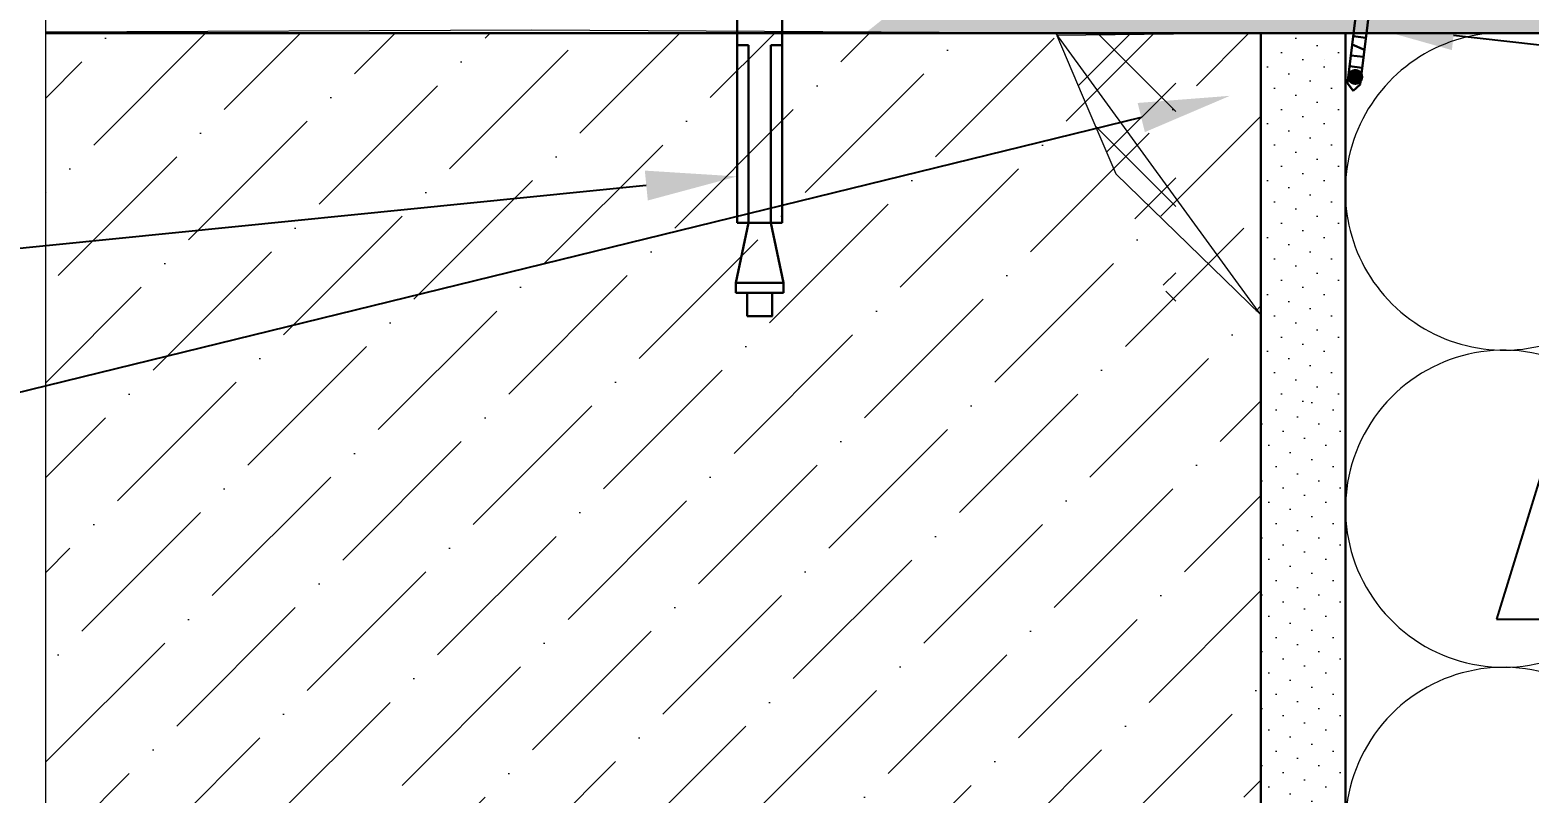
# Model space of a CAD drawing. Header units: millimetres. Extents: x 215300 to 349394, y -116838 to -1602.
# Drawn here: x 234599 to 238703, y -95142 to -93053 of the extents above; entities that cross this region are included whole.
import ezdxf
from ezdxf import colors
from ezdxf.entities.mleader import LeaderData, LeaderLine
from ezdxf.math import Vec2, Vec3

# ---------------------------------------------------------------- set-up
doc = ezdxf.new("R2010")
doc.units = ezdxf.units.MM
for name, color, linetype, lineweight in [('АР_Стены фасадные', 7, 'Continuous', 30), ('АР_Тонкие', 250, 'Continuous', 5), ('АР_Утеплитель', 250, 'Continuous', 13), ('АР_Штриховка', 253, 'Continuous', 13)]:
    doc.layers.add(name, color=color, linetype=linetype, lineweight=lineweight)
doc.styles.add('Архитект', font='isocpeur.ttf', dxfattribs={"width": 0.8, "oblique": 8})
pattern_1 = [(44.99999999999999, (137335.363902069, -123692.1088030056), (-19.47587551562428, 58.42762654687287), [0, -55.08609458657197])]

# ---------------------------------------------------------------- blocks, each defined once
blk = doc.blocks.new('утеплитель')
at = {"layer": 'АР_Утеплитель'}
for p, q in [((-25.97458900007587, 14.5620322346191), (-10.60166635225869, 8.162384554609844)), ((-10.58586496633802, 6.838497686065239), (-25.50526861798312, 0.6238394471720312))]:
    blk.add_line(p, q, dxfattribs=at)
for centre, radius, start, end in [((-28.49999999999955, 7.500000000094474), 7.5, 70.32274650999634, 293.5342702555363), ((-7.521493449437685, 15.02430771533432), 7.52153272777299, 245.825691724005, 359.8148340281726), ((-7.499999495507836, 0.002750887365209564), 7.5, 359.9789847687933, 114.2958742601428)]:
    blk.add_arc(centre, radius, start, end, dxfattribs=at)

msp = doc.modelspace()

# ---------------------------------------------------------------- hatches: boundary and pattern name
at = {"layer": 'АР_Штриховка'}
h = msp.add_hatch(dxfattribs=at)
h.set_pattern_fill('DOTS', color=0, scale=34.69990210177763, angle=44.99999999999999, style=0)
h.set_pattern_definition(pattern_1)
edge = h.paths.add_edge_path()
edge.add_line((240426.9936337189, -96004.12638721192), (240426.9936337143, -93052.66364354614))
edge.add_arc((238171.7014508621, -133991.7823912767), 41001.19250303363, 86.84682406783273, 91.70317583832004)
edge.add_line((236953.0784200973, -93008.70363211431), (236891.3702605999, -93057.7770821038))
edge.add_arc((238974.9708065825, 197473.7558901579), 290539.0043392584, 269.5890997799831, 270.2578347142658)
edge.add_line((240282.4107082948, -93062.30666206816), (240282.4107082948, -95928.54428276268))
edge.add_line((240282.4107082948, -95928.54428276268), (240282.4107082948, -96202.48315662084))
edge.add_line((240282.4107082948, -96202.48315662084), (240241.4341910644, -96202.48315662084))
edge.add_arc((236480.8679158775, -96695.20740691938), 3792.708253597385, 5.791551844284697, 7.464597599853619, ccw=False)
edge.add_line((240254.2166640653, -96312.48672358115), (240263.5173297822, -96312.48672358115))
edge.add_arc((236480.8679158678, -96695.20740703805), 3801.96156084358, 0.8504028670449202, 5.777408197796092, ccw=False)
edge.add_line((240282.4107082948, -96638.77951075925), (240282.4107082948, -96864.49109564896))
edge.add_arc((236480.8679158628, -96808.06319936768), 3801.961560848652, 354.2225918022065, 359.1495971329187, ccw=False)
edge.add_line((240263.5173297822, -97190.78388282491), (240254.2166640653, -97190.7838828249))
edge.add_arc((236480.8679158771, -96808.06319948669), 3792.70825359776, 352.5354024001472, 354.20844815571604, ccw=False)
edge.add_line((240241.4341910644, -97300.78744978522), (240282.4107082948, -97300.78744978522))
edge.add_line((240282.4107082948, -97300.78744978522), (240282.4107082948, -97397.93739581194))
edge.add_arc((239847.4188977184, -97399.34318806813), 434.9940821671715, -0.18516597503730736, 0.18516597503537469, ccw=False)
edge.add_line((240282.4107082948, -97400.74898032434), (240282.4107082949, -98268.87699560223))
edge.add_line((240282.4107082949, -98268.87699560223), (240426.9936337189, -98268.87699560223))
edge.add_line((240426.9936337189, -98268.87699560223), (240426.9936337189, -96004.12638721192))
edge = h.paths.add_edge_path()
edge.add_line((240571.576559143, -96109.47319068712), (240571.576559143, -93098.94294825068))
edge.add_line((240571.576559143, -93098.94294825068), (240282.4107082948, -92979.66926398086))
edge.add_arc((233177.3993309254, -249155.930221504), 156337.7934900737, 87.39520803787208, 88.61595178028902)
edge.add_line((236953.5588238828, -92863.7477783995), (236952.5980163118, -93004.90892252221))
edge.add_arc((237998.9347505189, -143292.3966233784), 50298.3721389183, 87.23307916327212, 91.19198695773122, ccw=False)
edge.add_line((240426.9936337143, -93052.6636435461), (240426.9936337189, -96004.12638721196))
edge.add_line((240426.9936337189, -96004.12638721196), (240426.9936337189, -98268.87699560223))
edge.add_line((240426.9936337189, -98268.87699560223), (240571.576559143, -98268.87699560223))
edge.add_line((240571.576559143, -98268.87699560223), (240571.576559143, -96109.47319068712))
h = msp.add_hatch(dxfattribs=at)
h.set_pattern_fill('ANSI36', color=256, scale=57.83317016962933, angle=2.571095121417787e-44, style=0)
h.set_pattern_definition([(44.99999999999999, (137102.2097531929, -124302.7051454717), (97.37937757812152, 357.0577177864454), [459.0507882214334, -91.81015764428663, 0, -91.81015764428663])])
h.paths.add_polyline_path([(237969.0839015097, -93062.3066620683), (234642.7666680198, -93062.3066620683), (234642.7666680198, -95863.19007580882), (234350.3510351542, -95863.19007580882), (234935.1823008833, -96096.32250738013), (234642.7666680198, -96096.32250738013), (234642.7666680198, -98268.87699560224), (237969.0839015097, -98268.87699560224), (237969.0839015097, -96821.08110355184), (236262.9980662914, -96821.08110355184), (236193.5522659539, -96751.63530320357), (236262.9980662914, -96682.18950285311), (237969.0839015097, -96682.18950285311)])
at = {"layer": 'АР_Штриховка', "linetype": 'Continuous', "lineweight": 18}
h = msp.add_hatch(dxfattribs=at)
h.set_pattern_fill('ANSI37', color=251, scale=57.83317016962933)
h.set_pattern_definition([(45, (-609243.9671883186, -173348.4775981524), (-129.8391701041619, 129.839170104162), []), (135, (-609243.9671883186, -173348.4775981524), (-129.839170104162, -129.8391701041619), [])])
edge = h.paths.add_edge_path()
edge.add_line((237410.7318883895, -93068.70451264444), (237495.499061628, -93267.89275331936))
edge.add_line((237735.9297526336, -93062.3066620683), (237410.73188839, -93068.70451264443))
edge.add_line((237735.9297526336, -93832.86341962847), (237735.9297526336, -93062.3066620683))
edge.add_line((237571.96947582, -93447.58504084838), (237735.9297526336, -93832.86341962847))
edge.add_line((237571.96947582, -93447.58504084838), (237571.96947582, -93447.58504084838))
edge.add_line((237495.4990616285, -93267.89275331936), (237571.96947582, -93447.58504084838))
at = {"layer": 'АР_Штриховка'}
h = msp.add_hatch(dxfattribs=at)
h.set_pattern_fill('DOTS', color=0, scale=34.69990210177763, angle=44.99999999999999, style=0)
h.set_pattern_definition(pattern_1)
h.paths.add_polyline_path([(237969.0839015097, -94069.68376249459), (238200.4165821882, -94069.68376249459), (238200.4165821882, -93062.3066620683), (237969.0839015097, -93062.3066620683)])
h = msp.add_hatch(dxfattribs=at)
h.set_pattern_fill('DOTS', color=0, scale=34.69990210177763, angle=44.99999999999999, style=0)
h.set_pattern_definition([(44.99999999999999, (219099.5103409681, -33464.39417336124), (-19.47587551562428, 58.42762654687287), [0, -55.08609458657197])])
h.paths.add_polyline_path([(238200.4165821882, -95734.49821443448), (238200.4165821882, -94069.68376249459), (237969.0839015097, -94069.68376249459), (237969.0839015097, -95734.49821443448)])

# ---------------------------------------------------------------- linework, layer by layer
at = {"layer": 'АР_Стены фасадные', "ltscale": 100}
for p, q in [((236535.4498346569, -91883.98417702029), (236535.4498346569, -93581.21178346846)), ((236658.2161117242, -91883.98417702029), (236658.2161117242, -93581.21178346846)), ((238277.4485590002, -92617.35185574816), (238205.8932392737, -93198.62900242837)), ((238312.3170960064, -92621.25404753847), (238240.7617762804, -93202.53119421867)), ((236535.4498346569, -93094.77338047313), (236566.1508314325, -93094.77338047313)), ((236566.1508314325, -93094.77338047313), (236566.1508314325, -93581.21178346846)), ((236658.2161117242, -93094.77338047313), (236627.5151149486, -93094.77338047313)), ((236627.5151149486, -93094.77338047313), (236627.5151149486, -93581.21178346846)), ((238218.8573824425, -93093.31523709028), (238252.4440036103, -93107.63102753466)), ((238218.8573824425, -93093.31523709028), (238252.4440036103, -93107.63102753466)), ((238218.8573824425, -93093.31523709028), (238252.4440036103, -93107.63102753466)), ((238221.6593643932, -93070.5534343381), (238256.4805930626, -93074.83993375569)), ((238221.6593643932, -93070.5534343381), (238256.4805930626, -93074.83993375569)), ((238221.6593643932, -93070.5534343381), (238256.4805930626, -93074.83993375569)), ((238215.1942784729, -93123.07233455815), (238250.0155071423, -93127.35883397574)), ((238215.1942784729, -93123.07233455815), (238250.0155071423, -93127.35883397574)), ((238215.1942784729, -93123.07233455815), (238250.0155071423, -93127.35883397574)), ((238211.5269953048, -93152.86338159777), (238246.3482239747, -93157.1498810151)), ((238211.5269953048, -93152.86338159777), (238246.3482239747, -93157.1498810151)), ((238211.5269953048, -93152.86338159777), (238246.3482239747, -93157.1498810151)), ((238205.8932392737, -93198.62900242837), (238221.3640959296, -93220.43526611413)), ((238221.3640959296, -93220.43526611413), (238240.7617762804, -93202.53119421867)), ((236531.8196152543, -93745.51355177484), (236566.1508314325, -93581.21178346846)), ((236535.4498346569, -93581.21178346846), (236658.2161117242, -93581.21178346846)), ((236661.8463311269, -93745.51355177484), (236627.5151149486, -93581.21178346846)), ((236531.8196152543, -93745.51355177484), (236531.8196152543, -93773.19133927938)), ((236531.8196152543, -93745.51355177484), (236601.0476981412, -93745.51355177484)), ((236661.8463311269, -93745.51355177484), (236592.6182482399, -93745.51355177484)), ((236661.8463311269, -93745.51355177484), (236661.8463311269, -93773.19133927938)), ((236531.8196152543, -93773.19133927938), (236606.4854852382, -93773.19133927938)), ((236562.9329084163, -93773.19133927938), (236562.9329084163, -93836.62928549566)), ((236661.8463311269, -93773.19133927938), (236587.1804611429, -93773.19133927938)), ((236630.7330379648, -93773.19133927938), (236630.7330379648, -93836.62928549566)), ((236562.9329084163, -93836.62928549566), (236632.1609913032, -93836.62928549566))]:
    msp.add_line(p, q, dxfattribs=at)
at = {"layer": 'АР_Стены фасадные'}
for p, q in [((234642.7666680198, -93062.3066620683), (240282.4107082948, -93062.3066620683)), ((237969.0839015097, -93062.3066620683), (237969.0839015097, -96682.18950285311)), ((238200.4165821882, -93062.3066620683), (238200.4165821882, -96682.18950285311))]:
    msp.add_line(p, q, dxfattribs=at)
at = {"layer": 'АР_Стены фасадные', "linetype": 'Continuous', "const_width": 21.57900161954295}
msp.add_lwpolyline([(238227.2137534153, -93171.10879927903, -1), (238227.7835863677, -93192.89722513655, -1)], format="xyb", close=True, dxfattribs=at)
msp.add_lwpolyline([(238227.2137534153, -93171.10879927903, -1), (238227.7835863677, -93192.89722513655, -1)], format="xyb", close=True, dxfattribs=at)
msp.add_lwpolyline([(238227.2137534153, -93171.10879927903, -1), (238227.7835863677, -93192.89722513655, -1)], format="xyb", close=True, dxfattribs=at)
at = {"layer": 'АР_Тонкие', "ltscale": 100}
msp.add_lwpolyline([(234622.449324739, -97238.43251695245), (236824.8773643433, -97238.43251695245, -0.3344384223545679), (236880.4611691856, -97280.29332940825), (236951.5081815623, -97544.91761425015), (237969.0839015097, -97544.97904957706), (237969.0839015097, -93832.86341962847), (237408.0091990063, -93062.3066620683), (235972.0180624599, -93053.63168654285), (234642.7666680198, -93058.949070728)], format="xyb", dxfattribs=at)
at = {"layer": 'АР_Тонкие', "color": 251, "linetype": 'Continuous', "lineweight": 18}
msp.add_lwpolyline([(237969.0839015097, -93062.3066620683), (237410.7318883895, -93068.70451264444), (237495.4990616285, -93267.89275331936), (237571.96947582, -93447.58504084838), (237571.96947582, -93447.58504084838), (237969.0839015097, -93832.86341962847)], close=True, dxfattribs=at)
at = {"layer": 'АР_Штриховка', "ltscale": 100}
msp.add_lwpolyline([(234642.7666680198, -98557.60885502392), (234642.7666680198, -96096.32250738013), (234935.1823008833, -96096.32250738013), (234350.3510351542, -95863.19007580882), (234642.7666680198, -95863.19007580882), (234642.7666680198, -92050.52670066565)], dxfattribs=at)
at = {"layer": 'АР_Штриховка'}
for centre, radius, start, end in [((236480.5273929623, -93003.60209591966), 59.64045673743025, 259.7981581273806, 259.8363605293531), ((236602.1431465133, -93003.60209591966), 59.64045673743025, 259.7981581273806, 259.8363605293531), ((237418.5333613553, -93003.60209591966), 59.64045673743025, 259.7981581409529, 259.8363605293531), ((237546.6439556446, -93003.60209591966), 59.64045673743025, 259.7981581003836, 259.8363605293531), ((237902.4294544798, -93003.60209591966), 59.64045673743025, 259.7981581409529, 259.8363605429253), ((238022.4237772365, -93003.60209591966), 59.64045673743025, 259.7981581003836, 259.8363605157808), ((238634.5811728937, -93495.17686602456), 434.6808043219492, 95.23135949649146, 293.4210325589333), ((238151.2376929438, -93074.14667044014), 59.64045673743025, 261.296273809903, 261.3344762118096)]:
    msp.add_arc(centre, radius, start, end, dxfattribs=at)

# ---------------------------------------------------------------- block references
at = {"layer": 'АР_Штриховка', "xscale": 57.83317016962933, "yscale": 57.83317016962933, "zscale": 57.83317016962933}
for p in [(240282.4107082948, -94797.61995222632), (240282.4107082948, -95665.43568999288)]:
    msp.add_blockref('утеплитель', p, dxfattribs=at)

# ---------------------------------------------------------------- leaders
at = {"layer": 'АР_Тонкие'}
ml = msp.add_multileader_mtext('Standard', dxfattribs=at)
ml.set_content('\\pxsm1,ql;Дюбель', color=256, style='Архитект')
ml.set_leader_properties()
ml.build(insert=Vec2(0, 0))
ml.multileader.update_dxf_attribs({"text_left_attachment_type": 6, "text_right_attachment_type": 6, "dogleg_length": 100, "arrow_head_size": 250})
ctx = ml.context
ctx.base_point, ctx.char_height, ctx.arrow_head_size, ctx.landing_gap_size, ctx.plane_origin, ctx.plane_x_axis = Vec3(239674.0300681333, -94665.85679517678), 250, 250, 25, Vec3(216929.3521671482, -108517.7884989815), Vec3(-1, 0)
ctx.left_attachment, ctx.right_attachment = 6, 6
notes = []
notes.append((ctx, [(0, (1, 1, 0), (238613.6245781564, -94665.85679517678), (1, 0), 100, [(1, [(238247.9884538707, -93039.72095264611), (239085.8120704319, -93133.84121316826)], 0, [])])]))
ctx.mtext.insert, ctx.mtext.width, ctx.mtext.defined_height, ctx.mtext.flow_direction = Vec3(238738.6245781564, -94365.85679517678), 4915.014880565754, 660.9931864077042, 5
ml = msp.add_multileader_mtext('Standard', dxfattribs=at)
ml.set_content('Дополнительный слой - минераловатные плиты {\\C1;Vetonit (ISOVER) Штукатурный Фасад} , (плотностью -  {\\C1;105} кг/м3)', color=256, style='Архитект')
ml.set_leader_properties()
ml.build(insert=Vec2(0, 0))
ml.multileader.update_dxf_attribs({"text_left_attachment_type": 6, "text_right_attachment_type": 6, "dogleg_length": 100, "arrow_head_size": 250})
ctx = ml.context
ctx.base_point, ctx.char_height, ctx.arrow_head_size, ctx.landing_gap_size, ctx.plane_origin, ctx.plane_x_axis = Vec3(232233.1630289188, -94593.83999804236), 250, 250, 25, Vec3(220117.6353805809, -109930.9782093101), Vec3(-1, 0)
ctx.left_attachment, ctx.right_attachment = 6, 6
notes.append((ctx, [(1, (1, 1, 0), (232333.1630289188, -94593.83999804236), (-1, 0), 100, [(0, [(237884.372405502, -93233.62396782218)], 0, [])])]))
ctx.mtext.insert, ctx.mtext.width, ctx.mtext.defined_height, ctx.mtext.flow_direction = Vec3(226989.1088093987, -94293.83999804236), 5393.884390488269, 469.6886215145056, 5
ml = msp.add_multileader_mtext('Standard', dxfattribs=at)
ml.set_content('\\pxsm1,ql;Рамный дюбель', color=256, style='Архитект')
ml.set_leader_properties()
ml.build(insert=Vec2(0, 0))
ml.multileader.update_dxf_attribs({"text_left_attachment_type": 6, "text_right_attachment_type": 6, "dogleg_length": 100, "arrow_head_size": 250})
ctx = ml.context
ctx.base_point, ctx.char_height, ctx.arrow_head_size, ctx.landing_gap_size, ctx.plane_origin, ctx.plane_x_axis = Vec3(232916.7773831303, -93807.72059853483), 250, 250, 25, Vec3(212929.0177554144, -108256.3244584918), Vec3(-1, 0)
ctx.left_attachment, ctx.right_attachment = 6, 6
notes.append((ctx, [(1, (1, 1, 0), (233016.7773831303, -93807.72059853483), (-1, 0), 100, [(0, [(236535.4498346569, -93454.2759499573)], 0, [])])]))
ctx.mtext.insert, ctx.mtext.width, ctx.mtext.defined_height, ctx.mtext.flow_direction = Vec3(230986.6421744547, -93507.72059853483), 4915.014880565754, 660.9931864077042, 5
for ctx, leaders in notes:
    for number, flags, end, landing, length, lines in leaders:
        leader = LeaderData()
        leader.index, (leader.has_last_leader_line, leader.has_dogleg_vector, leader.attachment_direction) = number, flags
        leader.last_leader_point, leader.dogleg_vector, leader.dogleg_length = Vec3(end), Vec3(landing), length
        for number, points, colour, breaks in lines:
            line = LeaderLine()
            line.index, line.vertices, line.color, line.breaks = number, Vec3.list(points), colors.encode_raw_color(colour), breaks
            leader.lines.append(line)
        ctx.leaders.append(leader)

doc.saveas('drawing.dxf')
